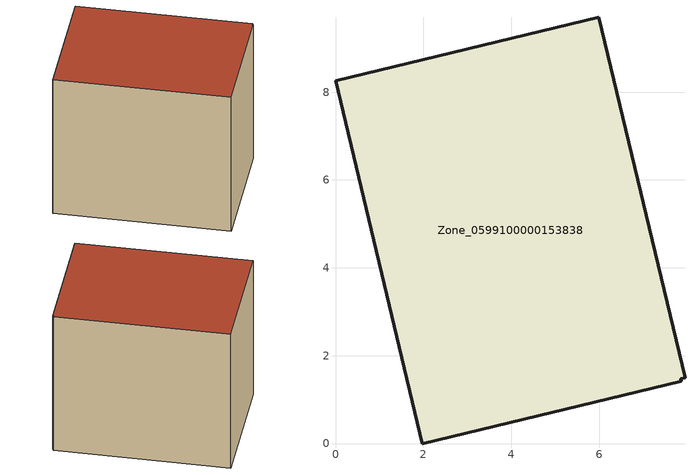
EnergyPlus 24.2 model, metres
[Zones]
Zone_0599100000153838
 floor ground (C_G): 7.96,1.49 7.86,1.47 7.88,1.42 1.98,0 0,8.26 5.99,9.7 z0
 wall outside (C_F): 7.96,1.49 5.99,9.7 0,8.26 1.98,0 7.88,1.42 7.86,1.47 7.96,1.49 z0:7.61
 roof outside (C_R): 7.86,1.47 7.96,1.49 5.99,9.7 0,8.26 1.98,0 7.88,1.42 z7.61
[BUILDING]
Pand.0599100000153838: North Axis=0; Terrain=City; Loads Convergence Tolerance Value=0.04; Temperature Convergence Tolerance Value=0.4; Solar Distribution=FullExterior; Maximum Number of Warmup Days=25; Minimum Number of Warmup Days=1
[Site:Location]
Rotterdam.The.Hague.AP_ZH_NLD Design_Conditions: Latitude=51.96; Longitude=4.45; Time Zone=1; Elevation=-4.5
[SITE:GROUNDTEMPERATURE:BUILDINGSURFACE]
18, 18, 18, 18, 18, 18, 18, 18, 18, 18, 18, 18
[MATERIAL] Thermal Absorptance=0.9; Solar Absorptance=0.7; Visible Absorptance=0.7
Name | Roughness | Thickness | Conductivity | Density | Specific Heat
G.TI.1965-1974 | MediumSmooth | 0.15 | 0.882353 | 540 | 1210
F.TI.1965-1974 | Rough | 0.3 | 0.697674 | 1920 | 840
R.TI.1965-1974 | MediumRough | 0.2 | 0.232558 | 1500 | 1000
[CONSTRUCTION]
C_G: G.TI.1965-1974
C_F: F.TI.1965-1974
C_R: R.TI.1965-1974
[ZONE]
Zone_0599100000153838: Type=1; Multiplier=1; Ceiling Height=Autocalculate; Volume=Autocalculate; Floor Area=autocalculate; Part of Total Floor Area=Yes
[ZONEINFILTRATION:DESIGNFLOWRATE]
Infil_Zone_0599100000153838: Zone or ZoneList or Space or SpaceList=Zone_0599100000153838; Schedule=AlwaysOn; Design Flow Rate Calculation Method=Flow/Area; Flow Rate per Floor Area=0.003; Constant Term Coefficient=1; Temperature Term Coefficient=0; Velocity Term Coefficient=0; Velocity Squared Term Coefficient=0
[HVACTEMPLATE:ZONE:IDEALLOADSAIRSYSTEM]
Zone_0599100000153838: Maximum Heating Supply Air Temperature=50; Minimum Cooling Supply Air Temperature=13; Maximum Heating Supply Air Humidity Ratio=0.0156; Minimum Cooling Supply Air Humidity Ratio=0.0077; Heating Limit=NoLimit; Cooling Limit=NoLimit; Dehumidification Control Type=ConstantSensibleHeatRatio; Cooling Sensible Heat Ratio=0.7; Dehumidification Setpoint=60; Humidification Control Type=None; Humidification Setpoint=30; Outdoor Air Method=None; Outdoor Air Flow Rate per Person=0.00944; Outdoor Air Flow Rate per Zone Floor Area=0; Outdoor Air Flow Rate per Zone=0; Demand Controlled Ventilation Type=None; Outdoor Air Economizer Type=NoEconomizer; Heat Recovery Type=None; Sensible Heat Recovery Effectiveness=0.7; Latent Heat Recovery Effectiveness=0.65
[ZONECONTROL:THERMOSTAT]
ThermostatControl_Zone_0599100000153838: Zone or ZoneList=Zone_0599100000153838; Control Type Schedule=DualSetpointControlType; Control 1=Thermostat_Zone_0599100000153838; Temperature Difference Between Cutout And Setpoint=0
[THERMOSTATSETPOINT:DUALSETPOINT]
Thermostat_Zone_0599100000153838: Heating Setpoint Temperature Schedule=HeatingSetpoint_Zone_0599100000153838; Cooling Setpoint Temperature Schedule=CoolingSetpoint_Zone_0599100000153838
[SCHEDULE:COMPACT]
HeatingSetpoint_Zone_0599100000153838: Through: 12/31, For: AllDays, Until: 24:00, 21
CoolingSetpoint_Zone_0599100000153838: Through: 12/31, For: AllDays, Until: 24:00, 24
DualSetpointControlType: Through: 12/31, For: AllDays, Until: 24:00, 4
AlwaysOn: Through: 12/31, For: AllDays, Until: 24:00, 1
